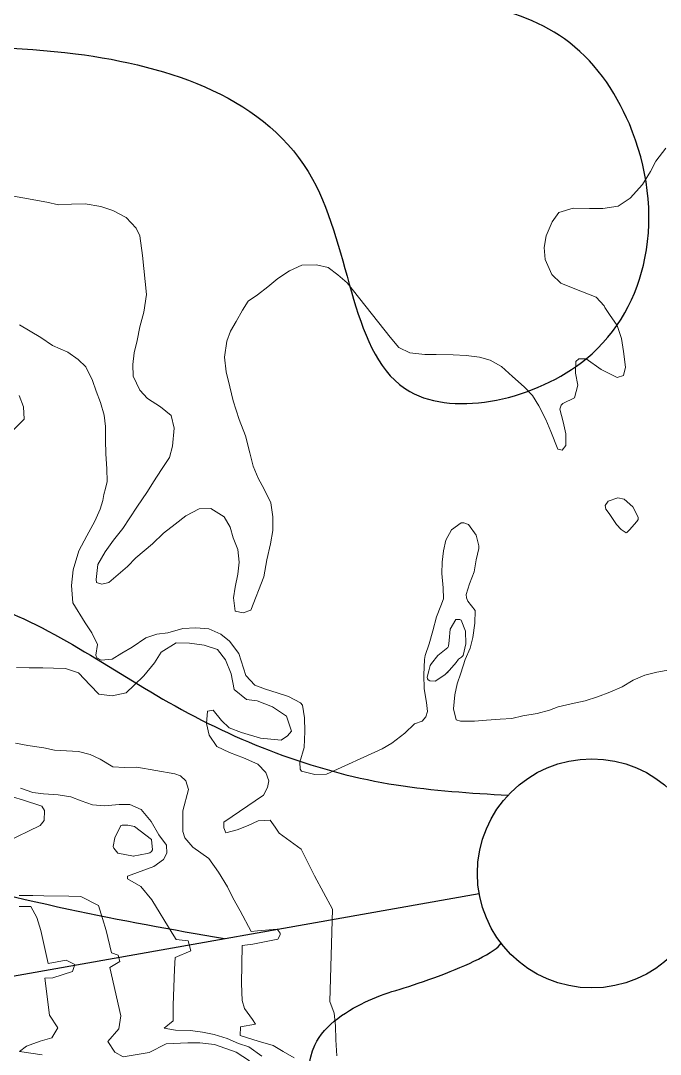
# Model space of a CAD drawing. Header units: millimetres. Extents: x 2695 to 3468, y 1447 to 2202.
# Drawn here: x 2931.5 to 3052.1, y 1825.4 to 2020.1 of the extents above; entities that cross this region are included whole.
import ezdxf

# ---------------------------------------------------------------- set-up
doc = ezdxf.new("R2010")
doc.units = ezdxf.units.MM
doc.layers.add('01_Fina', color=7, linetype='Continuous')

msp = doc.modelspace()

# ---------------------------------------------------------------- linework, layer by layer
at = {"layer": '01_Fina'}
msp.add_line((2792.64, 1815.87), (3017.89, 1855.74), dxfattribs=at)
at = {"layer": '01_Fina', "color": 252, "linetype": 'Continuous', "lineweight": 9, "true_color": 0x939598}
for points in [[(2922.1, 1988.49), (2936.39, 1985.9), (2938.61, 1985.4), (2941.08, 1985.53), (2943.61, 1985.62), (2946.62, 1985.07), (2948.88, 1984.36), (2951.37, 1983.03), (2953.22, 1981.02), (2953.92, 1979.57), (2954.43, 1975.88), (2955.19, 1968.53), (2954.72, 1965.18), (2953.95, 1962.41), (2953.42, 1959.86), (2952.89, 1957.55), (2952.63, 1955.37), (2952.7, 1953.12), (2953.92, 1950.5), (2955.41, 1948.92), (2957.81, 1947.37), (2959.87, 1945.76), (2960.44, 1943.38), (2960.08, 1939.95), (2959.51, 1937.85), (2958.01, 1935.59), (2956.49, 1933.22), (2955.4, 1931.44), (2953.4, 1928.45), (2952.05, 1926.48), (2950.74, 1924.48), (2948.99, 1922.29), (2947.39, 1920.07), (2946.01, 1917.7), (2945.74, 1914.86), (2945.8, 1914.29), (2946.76, 1913.97), (2948.07, 1914.28), (2951.62, 1917.32), (2953.21, 1918.96), (2956.32, 1921.59), (2958.38, 1923.58), (2960.63, 1925.3), (2962.62, 1926.84), (2965.12, 1928.16), (2967.35, 1928.25), (2969.84, 1926.63), (2970.95, 1924.72), (2971.54, 1922.72), (2972.39, 1920.49), (2972.67, 1918.14), (2972.4, 1915.87), (2971.92, 1913.43), (2971.61, 1911.42), (2971.93, 1908.86), (2973.39, 1908.58), (2974.87, 1909.06), (2977.34, 1915.36), (2977.88, 1918.54), (2978.54, 1921.59), (2979.04, 1924.1), (2979, 1926.66), (2978.61, 1929.31), (2977.37, 1931.86), (2976.26, 1933.96), (2975.31, 1936.2), (2974.66, 1938.72), (2973.85, 1941.91), (2972.68, 1945), (2971.56, 1948.52), (2970.91, 1951.13), (2970.21, 1953.96), (2969.92, 1956.74), (2970.36, 1959.72), (2971.04, 1961.63), (2972.09, 1963.46), (2973.27, 1965.58), (2974.38, 1967.27), (2976.15, 1968.48), (2978.04, 1969.99), (2979.98, 1971.51), (2982.16, 1973), (2984.49, 1974.06), (2987.22, 1974.12), (2989.41, 1973.59), (2991.27, 1972.26), (2993.02, 1970.72), (3001.14, 1960.48), (3002.74, 1958.54), (3004.84, 1957.52), (3007.68, 1957.22), (3009.81, 1957.2), (3013.03, 1957.16), (3015.47, 1957.03), (3017.98, 1956.73), (3019.98, 1956.14), (3022.1, 1954.96), (3024.21, 1953.1), (3026.36, 1951.11), (3027.93, 1949.5), (3029.18, 1947.57), (3030.45, 1944.97), (3031.44, 1942.75), (3032.72, 1939.4), (3033.53, 1939.22), (3034.23, 1940.07), (3034.23, 1942.27), (3033.76, 1944.52), (3033.11, 1946.93), (3033.38, 1947.68), (3033.69, 1947.98), (3035.86, 1949.09), (3036.53, 1951.48), (3036.06, 1953.69), (3036.11, 1955.89), (3036.7, 1956.43), (3038.07, 1956.43), (3040.88, 1954.38), (3043.92, 1952.91), (3045.1, 1953.3), (3045.49, 1954.86), (3045.1, 1957.79), (3044.74, 1960.26), (3043.9, 1962.68), (3042.5, 1964.78), (3041.57, 1966.05), (3041.46, 1966.41), (3039.98, 1968.04), (3035.91, 1969.58), (3033.32, 1970.68), (3031.61, 1972.27), (3030.32, 1975.13), (3030.18, 1977.38), (3030.54, 1979.6), (3031.66, 1982.19), (3032.92, 1983.98), (3035.63, 1984.79), (3038.71, 1984.73), (3041.19, 1984.7), (3044.11, 1985.16), (3046.38, 1986.69), (3048.67, 1989.22), (3050.19, 1991.69), (3051.18, 1993.62), (3053.06, 1996.1)], [(2931.27, 1962.82), (2935.26, 1960.4), (2937.49, 1958.93), (2940.39, 1957.68), (2942.34, 1956.28), (2943.79, 1954.89), (2945.01, 1952.34), (2945.74, 1950.32), (2946.5, 1948.18), (2947.22, 1945.82), (2947.48, 1943.64), (2947.47, 1941.08), (2947.51, 1938.55), (2947.69, 1935.7), (2947.78, 1933.33), (2947.49, 1932.02), (2947.15, 1930.87), (2946.97, 1929.73), (2946.46, 1928.1), (2945.45, 1925.82), (2943.94, 1923.05), (2942.43, 1920.28), (2941.4, 1916.69), (2941.04, 1913.75), (2941.32, 1910.47), (2943.64, 1906.69), (2944.88, 1904.83), (2945.98, 1902.59), (2945.65, 1900.6), (2945.86, 1900.08), (2946.66, 1899.66), (2948.72, 1899.85), (2950.56, 1900.99), (2952.49, 1902.08), (2955.1, 1903.87), (2957.17, 1904.55), (2959.25, 1904.81), (2962.05, 1905.61), (2964.51, 1905.75), (2966.96, 1905.55), (2969.24, 1904.54), (2970.86, 1903.21), (2972.63, 1900.89), (2973.93, 1896.8), (2975.64, 1894.93), (2977.62, 1894.2), (2979.84, 1893.48), (2981.98, 1892.79), (2984.24, 1891.65), (2984.59, 1891.2), (2984.96, 1888.8), (2985.02, 1886.22), (2984.91, 1883.21), (2984.12, 1880.45), (2984.15, 1879.14), (2984.41, 1878.74), (2986.91, 1878.14), (2989.11, 1878.2), (2999.6, 1882.95), (3001.44, 1884.04), (3003.88, 1885.91), (3005.7, 1887.69), (3007.18, 1888.16), (3007.85, 1888.98), (3008.19, 1889.96), (3007.98, 1891.68), (3007.56, 1894.24), (3007.5, 1896.9), (3007.61, 1899.81), (3007.73, 1900.54), (3008.45, 1902.76), (3009.19, 1905.16), (3009.89, 1907.81), (3010.67, 1909.91), (3011.21, 1911.2), (3011.1, 1913.31), (3010.89, 1915.99), (3010.94, 1918.12), (3011.16, 1920.25), (3011.61, 1922.26), (3012.7, 1924.19), (3014.52, 1925.54), (3015.04, 1925.53), (3015.87, 1925.19), (3017.33, 1923.18), (3017.85, 1921.18), (3017.85, 1920.66), (3017.34, 1918.56), (3016.94, 1916.27), (3016.08, 1914.05), (3015.48, 1912.05), (3015.5, 1911.43), (3015.78, 1910.79), (3017.13, 1908.99), (3017.1, 1906.65), (3016.68, 1903.93), (3016.23, 1901.95), (3015.26, 1899.76), (3014.44, 1897.23), (3013.75, 1895.18), (3013.3, 1893.15), (3013.08, 1890.52), (3013.57, 1888.41), (3014.37, 1888.14), (3017, 1888.17), (3019.26, 1888.38), (3021.84, 1888.52), (3024.04, 1888.7), (3026.16, 1889.17), (3028.85, 1889.64), (3031.15, 1890.27), (3032.8, 1890.9), (3035.78, 1891.53), (3037.88, 1891.98), (3040.19, 1892.77), (3042.54, 1893.63), (3044.87, 1894.64), (3046.92, 1895.89), (3049.12, 1896.84), (3051.38, 1897.38), (3053.84, 1897.84)], [(2928.96, 1941.86), (2932.17, 1945.07), (2931.99, 1947.37), (2931.21, 1949.49)], [(3045.67, 1923.62), (3046.26, 1924.21), (3047.62, 1925.8), (3047.86, 1926.13), (3047.89, 1926.56), (3046.89, 1928.51), (3045.25, 1929.95), (3044.02, 1930.22), (3042.25, 1929.63), (3041.66, 1928.81), (3041.78, 1928.1), (3042.38, 1927.29), (3043.8, 1925.21), (3044.64, 1924.28), (3045.61, 1923.67)], [(3011.84, 1897.29), (3013.57, 1899.19), (3014, 1899.82), (3014.58, 1900.22), (3014.86, 1900.52), (3015.41, 1902.76), (3015.33, 1905.13), (3014.48, 1907.2), (3014.26, 1907.32), (3013.48, 1907.31), (3012.44, 1905.48), (3012.25, 1903.35), (3012.14, 1902.28), (3012.02, 1902.02), (3010.1, 1900.53), (3008.89, 1899.04), (3008.65, 1898.66), (3008.4, 1897.68), (3008.11, 1896.44), (3008.18, 1896.13), (3008.32, 1895.94), (3008.6, 1895.77), (3009.59, 1895.71), (3011.41, 1896.92), (3012.44, 1897.92)], [(2991.09, 1825.14), (2990.91, 1828.18), (2990.83, 1830.76), (2990.57, 1833.16), (2989.77, 1835.39), (2990.26, 1852.77), (2986.88, 1859.02), (2984.38, 1864.08), (2980.18, 1867.09), (2979.42, 1868.2), (2978.48, 1869.5), (2976.26, 1869.42), (2974.33, 1868.52), (2972.26, 1867.69), (2970.14, 1867.17), (2969.77, 1868.09), (2969.77, 1869.17), (2977.23, 1874.21), (2977.98, 1875.7), (2978.23, 1876.95), (2977.7, 1878.49), (2976.2, 1880.05), (2973.5, 1881.27), (2970.83, 1882.28), (2968.43, 1883.4), (2967.04, 1885.55), (2966.52, 1887.71), (2966.69, 1890.08), (2967.75, 1890.26), (2969.36, 1888.28), (2970.75, 1886.94), (2973.13, 1886.01), (2976.69, 1884.95), (2980.61, 1884.57), (2981.77, 1885.38), (2982.51, 1886.3), (2981.58, 1889.1), (2978.92, 1890.87), (2976.03, 1891.99), (2974.02, 1892.28), (2971.7, 1894.16), (2971.14, 1897.08), (2970.08, 1899.7), (2968.55, 1901.68), (2966.05, 1902.47), (2963.33, 1902.89), (2960.82, 1902.94), (2957.98, 1901.18), (2956.72, 1899.18), (2954.67, 1896.72), (2952.85, 1894.97), (2951.34, 1893.52), (2948.75, 1892.93), (2946.2, 1893.23), (2944.58, 1894.95), (2942.39, 1897.28), (2939.91, 1898.09), (2937.66, 1898.17), (2935.65, 1898.2), (2933.11, 1898.23), (2930.72, 1898.28)], [(2930.5, 1884.02), (2932.83, 1883.59), (2935.85, 1883.15), (2937.85, 1882.73), (2942.37, 1882.46), (2944.56, 1881.88), (2946.49, 1881.02), (2948.84, 1879.55), (2951.04, 1879.45), (2953.36, 1879.49), (2960.54, 1878.26), (2961.63, 1877.85), (2962.64, 1876.93), (2963.12, 1875.28), (2962.07, 1871.26), (2962.04, 1867.41), (2962.45, 1866.2), (2963.9, 1864.43), (2966.95, 1862.31), (2968.77, 1859.73), (2970.45, 1856.97), (2971.5, 1854.88), (2972.84, 1852.48), (2974.92, 1848.56), (2976.14, 1848.69), (2979.85, 1849.02), (2980.37, 1848.26), (2980.39, 1847.9), (2979.97, 1847.14), (2975.27, 1846.19), (2973.2, 1845.94), (2973.12, 1838.74), (2973.23, 1835.58), (2973.65, 1834.08), (2975.18, 1831.96), (2975.74, 1831.09), (2972.94, 1830.59), (2972.84, 1828.97), (2976.25, 1827.89), (2979.06, 1827.07), (2980.96, 1825.98), (2983.03, 1824.75)], [(2931.47, 1875.56), (2933.78, 1874.74), (2935.77, 1874.46), (2938.56, 1874.3), (2940.95, 1873.92), (2942.88, 1873.16), (2945, 1872.4), (2947.3, 1872.25), (2950.05, 1872.5), (2952.06, 1872.47), (2954.21, 1871.52), (2956.07, 1869.27), (2957.51, 1866.74), (2958.98, 1864.8), (2959.05, 1863.34), (2958.38, 1862.12), (2956.61, 1860.77), (2951.59, 1859), (2951.59, 1858.46), (2954.14, 1857.03), (2956.22, 1854.51), (2960.01, 1848.26), (2960.79, 1847.02), (2963.08, 1846.8), (2963.56, 1844.91), (2960.62, 1843.66), (2960.5, 1841.49), (2960.2, 1834.66), (2960.23, 1831.72), (2958.54, 1830.32), (2960.64, 1829.99), (2963.5, 1829.93), (2965.75, 1829.57), (2967.96, 1829.17), (2970.39, 1828.42), (2972.57, 1827.49), (2974.5, 1826.82), (2976.92, 1825.09)], [(2928.42, 1874.38), (2931.84, 1873.36), (2935.45, 1872.16), (2936, 1871.34), (2935.92, 1869.44), (2935.18, 1868.5), (2928.67, 1865.38)], [(2952.7, 1862.75), (2955.33, 1863.24), (2955.81, 1863.38), (2956.12, 1863.61), (2956.34, 1863.92), (2956.15, 1865.91), (2952.95, 1868.36), (2951.68, 1868.57), (2950.64, 1868.61), (2950.33, 1868.49), (2949.24, 1866.19), (2948.91, 1864.58), (2949.05, 1864.27), (2949.79, 1863.34), (2952.72, 1862.74)], [(2931.21, 1855.36), (2933.75, 1855.32), (2935.83, 1855.3), (2940.54, 1855.19), (2942.84, 1855.16), (2946.14, 1853.48), (2946.91, 1851.01), (2947.59, 1848.75), (2948.6, 1844.52), (2949.88, 1844.12), (2950.16, 1842.92), (2948.28, 1841.79), (2950.37, 1832.65), (2949.98, 1830.22), (2947.92, 1827.85), (2949.24, 1825.82), (2950.8, 1824.93), (2955.68, 1825.79), (2958.88, 1827.38), (2963.02, 1827.61), (2965.23, 1827.58), (2968.04, 1827.26), (2972.08, 1825.84), (2974.59, 1824.2)], [(2931.19, 1853.29), (2933.37, 1853.27), (2934.52, 1851.17), (2935.25, 1848.72), (2936.65, 1842.52), (2940.06, 1843.14), (2941.69, 1842.32), (2941.23, 1841.02), (2937.55, 1839.85), (2936.04, 1839.79), (2936.92, 1832.78), (2938.5, 1830.41), (2937.36, 1828.53), (2935.13, 1827.92), (2932.56, 1826.94), (2931.24, 1825.98), (2935.52, 1825.34)]]:
    msp.add_lwpolyline(points, dxfattribs=at)
at = {"layer": '01_Fina'}
msp.add_circle((3039.14, 1859.5), 21.58, dxfattribs=at)
for points in [[(2800.45, 2094.29), (2845.58, 2043.39), (2880.92, 2020.3), (2941.82, 2013.86), (2986.5, 1990.26), (3004.84, 1950.24), (3038.07, 1956.43), (3049.16, 1975.38), (3046.22, 2000.64), (3033.99, 2016.67), (3016.59, 2023.56), (2963.9, 2026.68), (2932.52, 2025.41), (2902.27, 2025.28), (2868.08, 2033.72), (2837.64, 2061.15), (2802.3, 2101.38), (2793.4, 2132.56)], [(2873.28, 1911.4), (2923.8, 1910.66), (2960.59, 1891.03), (3002.25, 1876.17), (3023.36, 1874.22)], [(2888.28, 1858.9), (2907.7, 1858.85), (2940.48, 1852.77), (2969.87, 1847.24)]]:
    msp.add_spline(points, degree=3, dxfattribs=at)
msp.add_open_spline([(2985.78, 1817.65), (2985.68, 1821), (2985.42, 1828.97), (2998.37, 1837.03), (3006.31, 1838.13), (3021.26, 1844.72), (3022.03, 1846.35)], degree=3, knots=[0, 0, 0, 0, 9.58022, 22.771759, 37.235617, 47.131498, 47.131498, 47.131498, 47.131498], dxfattribs=at)

doc.saveas('drawing.dxf')
